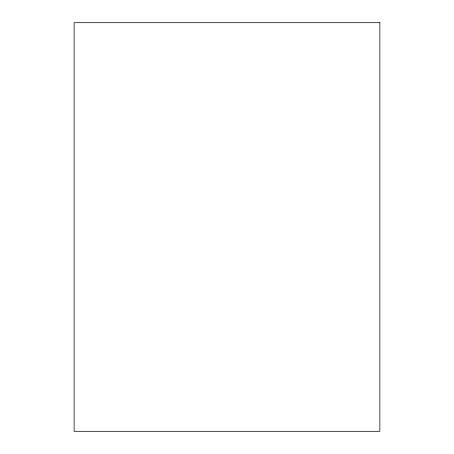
<?xml version="1.0" encoding="UTF-8"?>
<svg xmlns="http://www.w3.org/2000/svg" width="454" height="454" viewBox="0 0 454 454"><rect width="100%" height="100%" fill="white"/><g stroke="black" fill="none" stroke-linecap="round" stroke-linejoin="round"><path stroke-width="0.68" d="M379.879 22.7L74.121 22.7L74.121 431.3L379.879 431.3L379.879 22.7"/></g></svg>
